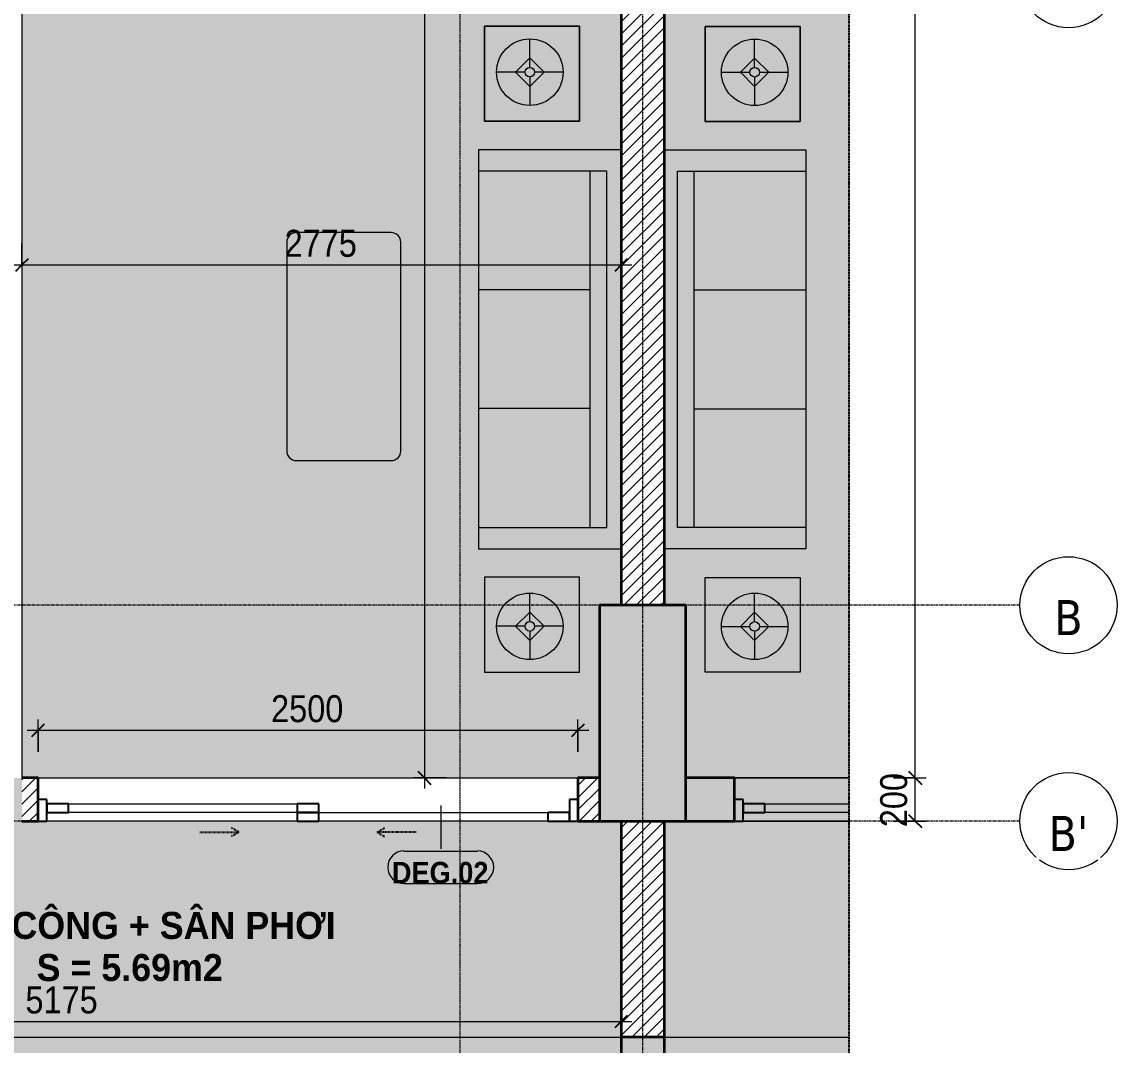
# Model space of a CAD drawing. Header units: millimetres. Extents: x 81424 to 264319, y 405 to 78637.
# Drawn here: x 88878 to 93949, y 23499 to 28239 of the extents above; entities that cross this region are included whole.
import ezdxf

# ---------------------------------------------------------------- set-up
doc = ezdxf.new("R2010")
doc.units = ezdxf.units.MM
for name, pattern in [('Dash', [6, 3, -3]), ('Dash - Tight', [4.5, 3, -1.5]), ('Dash Dot 3_16_', [7.9375, 4.7625, -1.5875, 0, -1.5875]), ('Grid Line', [22.225, 12.7, -3.175, 3.175, -3.175]), ('Hidden', [7.14375, 4.7625, -2.38125])]:
    doc.linetypes.add(name, pattern=pattern)
for name, color, linetype, lineweight in [('0-1', 7, 'Continuous', 5), ('A-ANNO-DIMS', 211, 'Continuous', 9), ('A-ANNO-DIMS-50', 211, 'Continuous', 9), ('A-DETL-GENF-1', 7, 'Continuous', 18), ('A-DETL-GENF-3', 92, 'Dash - Tight', 18), ('A-DETL-GENF-4', 92, 'Hidden', 25), ('A-DETL-GENF-5', 9, 'Continuous', 18), ('A-DETL-MEDM', 33, 'Continuous', 35), ('A-DETL-THIN', 151, 'Continuous', 18), ('A-DOOR', 31, 'Continuous', 18), ('A-DOOR-4', 31, 'Continuous', 25), ('A-DOOR-FRAM', 31, 'Continuous', 25), ('A-DOOR-HDLN', 31, 'Dash', 25), ('A-DOOR-IDEN', 31, 'Continuous', 9), ('A-FLOR-2', 7, 'Continuous', 18), ('A-FLOR-3', 254, 'Continuous', 18), ('A-WALL', 113, 'Continuous', 18), ('A-WALL-4', 113, 'Continuous', 35), ('A-WALL-PATT-2', 111, 'Continuous', 18), ('G-ANNO-SYMB-1', 111, 'Dash Dot 3_16_', 18), ('G-ANNO-TEXT-1', 7, 'Continuous', 9), ('I-FURN', 30, 'Continuous', 18), ('I-FURN-1', 10, 'Continuous', 18), ('I-FURN-2', 253, 'Continuous', 18), ('S-COLS', 52, 'Continuous', 18), ('S-COLS-3', 52, 'Continuous', 35), ('S-GRID-1', 1, 'Grid Line', 9), ('S-GRID-IDEN', 1, 'Continuous', 9)]:
    doc.layers.add(name, color=color, linetype=linetype, lineweight=lineweight)
doc.layers.add('A-DETL-GENF-2', color=7, linetype='Continuous', lineweight=18, transparency=0.2)
doc.styles.add('Arial_B', font='arialbd.ttf', dxfattribs={"width": 0.95, "height": 125})
doc.styles.add('Arial_B_1', font='arialbd.ttf', dxfattribs={"width": 0.9, "height": 100})
doc.styles.add('Tahoma_B', font='tahomabd.ttf', dxfattribs={"height": 162.5})
doc.styles.add('UTM Avo', font='', dxfattribs={"width": 0.9, "height": 125})
doc.styles.get('UTM Avo').set_extended_font_data('UTM Avo')
doc.dimstyles.new('1_Dim_chi_tiet_2_5', dxfattribs={"dimscale": 304.8, "dimtxt": 124.912619, "dimasz": 0.19685, "dimexe": 0.164042, "dimexo": 0.0625, "dimgap": 0.016404, "dimtad": 1, "dimdec": 0, "dimrnd": 5, "dimzin": 0, "dimdsep": 46, "dimtxsty": 'UTM Avo', "dimblk1": 'OBLIQUE', "dimblk2": 'OBLIQUE', "dimsah": 1, "dimcen": 0.09, "dimdle": 0.164042, "dimazin": 0, "dimtfac": 1, "dimtdec": 4, "dimtix": 1, "dimtmove": 0, "dimatfit": 3, "dimfxl": 0.328084, "dimfxlon": 1, "dimtvp": 1, "dimtolj": 1, "dimtzin": 0, "dimarcsym": 2})
pattern_1 = [(45, (0, 0), (-28.284271, 28.284271), [])]

# ---------------------------------------------------------------- blocks, each defined once
blk = doc.blocks.new('NCV_TKTC_KET CAU_rvt-1-TKCS_CĂN HỘ LOẠI 4 - MẶT BẰNG')
at = {"layer": 'S-COLS'}
blk.add_line((91852.6, 24536.9), (91927.6, 24536.9), dxfattribs=at)
blk = doc.blocks.new('LOBBY_SOFA_1 - LOBBY_SOFA_1-852725-TKCS_CĂN HỘ LOẠI 4 - MẶT BẰNG')
at = {"layer": 'I-FURN'}
for p, q in [((-2556, 660), (-708, 660)), ((-2556, 4.9), (-2556, 660)), ((-2457, 66), (-2457, 660)), ((-1907, 143), (-1907, 660)), ((-1357, 143), (-1357, 660)), ((-807, 660), (-807, 66)), ((-708, 660), (-708, 4.9)), ((-2688.2, 633.5), (-3128.2, 633.5)), ((-3128.2, 633.5), (-3128.2, 193.5)), ((-2688.2, 193.5), (-2688.2, 633.5)), ((-575.9, 633.5), (-135.9, 633.5)), ((-575.9, 193.5), (-575.9, 633.5)), ((-135.9, 633.5), (-135.9, 193.5)), ((-2915.4, 445), (-2915.4, 577)), ((-348.6, 445), (-348.6, 577)), ((-2981.4, 423), (-2915.4, 489)), ((-2915.4, 489), (-2849.4, 423)), ((-348.6, 489), (-414.6, 423)), ((-282.6, 423), (-348.6, 489)), ((-2937.4, 423), (-3069.4, 423)), ((-2915.4, 357), (-2981.4, 423)), ((-2849.4, 423), (-2915.4, 357)), ((-2893.4, 423), (-2761.4, 423)), ((-370.6, 423), (-502.6, 423)), ((-414.6, 423), (-348.6, 357)), ((-348.6, 357), (-282.6, 423)), ((-326.6, 423), (-194.6, 423)), ((-2915.4, 269), (-2915.4, 401)), ((-348.6, 269), (-348.6, 401)), ((-3128.2, 193.5), (-2688.2, 193.5)), ((-135.9, 193.5), (-575.9, 193.5)), ((-807, 143), (-2457, 143)), ((-807, 66), (-2457, 66))]:
    blk.add_line(p, q, dxfattribs=at)
for centre, radius in [((-2915.4, 423), 154), ((-348.6, 423), 154), ((-2915.4, 423), 22), ((-348.6, 423), 22)]:
    blk.add_circle(centre, radius, dxfattribs=at)
at = {"layer": 'I-FURN-1'}
for p, q in [((-2556, 660), (-708, 660)), ((-2556, 4.9), (-2556, 660)), ((-708, 660), (-708, 4.9)), ((-3128.2, 633.5), (-2688.2, 633.5)), ((-3128.2, 193.5), (-3128.2, 633.5)), ((-2688.2, 633.5), (-2688.2, 193.5)), ((-575.9, 633.5), (-135.9, 633.5)), ((-575.9, 193.5), (-575.9, 633.5)), ((-135.9, 633.5), (-135.9, 193.5)), ((-2688.2, 193.5), (-3128.2, 193.5)), ((-135.9, 193.5), (-575.9, 193.5))]:
    blk.add_line(p, q, dxfattribs=at)
blk = doc.blocks.new('LOBBY_SOFA_1 - LOBBY_SOFA_1-842835-TKCS_CĂN HỘ LOẠI 4 - MẶT BẰNG')
at = {"layer": 'I-FURN'}
for p, q in [((-2556, 0), (-2556, -660)), ((-708, -660), (-708, 0)), ((-2457, -66), (-2457, -660)), ((-807, -66), (-2457, -66)), ((-807, -660), (-807, -66)), ((-807, -143), (-2457, -143)), ((-1907, -143), (-1907, -660)), ((-1357, -143), (-1357, -660)), ((-3128.2, -193.5), (-2688.2, -193.5)), ((-3128.2, -633.5), (-3128.2, -193.5)), ((-2688.2, -193.5), (-2688.2, -633.5)), ((-575.9, -193.5), (-575.9, -633.5)), ((-135.9, -193.5), (-575.9, -193.5)), ((-135.9, -633.5), (-135.9, -193.5)), ((-2915.4, -269), (-2915.4, -401)), ((-348.6, -269), (-348.6, -401)), ((-2915.4, -357), (-2981.4, -423)), ((-2849.4, -423), (-2915.4, -357)), ((-414.6, -423), (-348.6, -357)), ((-348.6, -357), (-282.6, -423)), ((-2937.4, -423), (-3069.4, -423)), ((-2981.4, -423), (-2915.4, -489)), ((-2915.4, -489), (-2849.4, -423)), ((-2915.4, -445), (-2915.4, -577)), ((-2893.4, -423), (-2761.4, -423)), ((-370.6, -423), (-502.6, -423)), ((-348.6, -489), (-414.6, -423)), ((-282.6, -423), (-348.6, -489)), ((-348.6, -445), (-348.6, -577)), ((-326.6, -423), (-194.6, -423)), ((-2688.2, -633.5), (-3128.2, -633.5)), ((-575.9, -633.5), (-135.9, -633.5)), ((-2556, -660), (-708, -660)), ((-2172.3, -1064.5), (-2172.3, -1504.5)), ((-1160.3, -1020.5), (-2128.3, -1020.5)), ((-1116.3, -1504.5), (-1116.3, -1064.5)), ((-2128.3, -1548.5), (-1160.3, -1548.5))]:
    blk.add_line(p, q, dxfattribs=at)
for centre, radius in [((-2915.4, -423), 154), ((-348.6, -423), 154), ((-2915.4, -423), 22), ((-348.6, -423), 22)]:
    blk.add_circle(centre, radius, dxfattribs=at)
for centre, start, end in [((-2128.3, -1064.5), 90, 180), ((-1160.3, -1064.5), 0, 90), ((-2128.3, -1504.5), 180, 270), ((-1160.3, -1504.5), 270, 0)]:
    blk.add_arc(centre, 44, start, end, dxfattribs=at)
at = {"layer": 'I-FURN-2'}
for p, q in [((-2556, 0), (-2556, -660)), ((-708, -660), (-708, 0)), ((-2688.2, -193.5), (-3128.2, -193.5)), ((-3128.2, -193.5), (-3128.2, -633.5)), ((-2688.2, -633.5), (-2688.2, -193.5)), ((-135.9, -193.5), (-575.9, -193.5)), ((-575.9, -193.5), (-575.9, -633.5)), ((-135.9, -633.5), (-135.9, -193.5)), ((-3128.2, -633.5), (-2688.2, -633.5)), ((-575.9, -633.5), (-135.9, -633.5)), ((-2556, -660), (-708, -660)), ((-2172.3, -1064.5), (-2172.3, -1504.5)), ((-1160.3, -1020.5), (-2128.3, -1020.5)), ((-1116.3, -1504.5), (-1116.3, -1064.5)), ((-2128.3, -1548.5), (-1160.3, -1548.5))]:
    blk.add_line(p, q, dxfattribs=at)
for centre, start, end in [((-2128.3, -1064.5), 90, 180), ((-1160.3, -1064.5), 0, 90), ((-2128.3, -1504.5), 180, 270), ((-1160.3, -1504.5), 270, 0)]:
    blk.add_arc(centre, 44, start, end, dxfattribs=at)
blk = doc.blocks.new('NCV_TKTC_TANG 1_rvt-1-TKCS_CĂN HỘ LOẠI 4 - MẶT BẰNG')
at = {"layer": 'A-FLOR-2'}
for p, q in [((88952.6, 24736.9), (91452.6, 24736.9)), ((86477.6, 23536.9), (91652.6, 23536.9))]:
    blk.add_line(p, q, dxfattribs=at)
at = {"layer": 'A-FLOR-3'}
for p, q in [((92177.6, 24736.9), (92707.6, 24736.9)), ((92707.6, 24736.9), (92177.6, 24736.9)), ((92217.6, 24536.9), (92707.6, 24536.9)), ((91852.6, 23536.9), (92707.6, 23536.9))]:
    blk.add_line(p, q, dxfattribs=at)
at = {"layer": 'I-FURN'}
for name, p, rotation in [('LOBBY_SOFA_1 - LOBBY_SOFA_1-842835-TKCS_CĂN HỘ LOẠI 4 - MẶT BẰNG', (91652.6, 25090.9), 270.0000000000001), ('LOBBY_SOFA_1 - LOBBY_SOFA_1-852725-TKCS_CĂN HỘ LOẠI 4 - MẶT BẰNG', (91847.7, 25090.4), 269.9999999999993)]:
    blk.add_blockref(name, p, dxfattribs=dict(at, rotation=rotation))
blk = doc.blocks.new('DEG_02-DEG_03 - DEG_02-2500x2400mm-CỬA ĐI 02 CÁNH TRƯỢT-625766-TKCS_CĂN HỘ LOẠI 4 - MẶT BẰNG')
at = {"layer": 'A-DOOR'}
for p, q in [((720, 60), (1110, 60)), ((1110, 20), (720, 20))]:
    blk.add_line(p, q, dxfattribs=at)
at = {"layer": 'A-DOOR-4'}
for p, q in [((1210, 60), (1110, 60)), ((1110, 60), (1110, 20)), ((1210, 20), (1210, 60)), ((1110, 20), (1210, 20))]:
    blk.add_line(p, q, dxfattribs=at)
at = {"layer": 'A-DOOR-FRAM'}
for p, q in [((1250, 100), (1210, 100)), ((1210, 100), (1210, 0)), ((1210, 0), (1250, 0))]:
    blk.add_line(p, q, dxfattribs=at)
blk = doc.blocks.new('DEG_02-DEG_03 - DEG_02-2500x2400mm-CỬA ĐI 02 CÁNH TRƯỢT-V4-TKCS_CĂN HỘ LOẠI 4 - MẶT BẰNG')
at = {"layer": 'A-DOOR'}
for p, q in [((-1110, 100), (-50, 100)), ((-50, 60), (-1110, 60)), ((50, 60), (1110, 60)), ((1110, 20), (50, 20))]:
    blk.add_line(p, q, dxfattribs=at)
at = {"layer": 'A-DOOR-4'}
for p, q in [((-1110, 100), (-1210, 100)), ((-1210, 100), (-1210, 60)), ((-1210, 60), (-1110, 60)), ((-1110, 60), (-1110, 100)), ((50, 100), (-50, 100)), ((-50, 100), (-50, 60)), ((50, 60), (-50, 60)), ((-50, 60), (-50, 20)), ((-50, 60), (50, 60)), ((50, 60), (50, 100)), ((50, 20), (50, 60)), ((1210, 60), (1110, 60)), ((1110, 60), (1110, 20)), ((1210, 20), (1210, 60)), ((-50, 20), (50, 20)), ((1110, 20), (1210, 20))]:
    blk.add_line(p, q, dxfattribs=at)
at = {"layer": 'A-DOOR-FRAM'}
for p, q in [((-1210, 100), (-1250, 100)), ((-1210, 0), (-1210, 100)), ((1250, 100), (1210, 100)), ((1210, 100), (1210, 0)), ((-1250, 0), (-1210, 0)), ((1210, 0), (1250, 0))]:
    blk.add_line(p, q, dxfattribs=at)
at = {"layer": 'A-DOOR-HDLN'}
for p, q in [((-320.4, 151.1), (-355, 171.1)), ((320.4, 151.1), (355, 171.1)), ((-500.4, 151.1), (-320.4, 151.1)), ((-320.4, 151.1), (-355, 131.1)), ((320.4, 151.1), (355, 131.1)), ((500.4, 151.1), (320.4, 151.1))]:
    blk.add_line(p, q, dxfattribs=at)
blk = doc.blocks.new('BORDER VIEW - BORDER VIEW-2591741-TKCS_CĂN HỘ LOẠI 4 - MẶT BẰNG')
at = {"layer": 'A-DETL-GENF-4'}
blk.add_line((9990, 11455.3), (9990, 150), dxfattribs=at)
blk = doc.blocks.new('Grid - M_Grid Head - Circle-353313-TKCS_CĂN HỘ LOẠI 4 - MẶT BẰNG')
at = {"layer": 'S-GRID-IDEN'}
blk.add_circle((0, 0), 4.5, dxfattribs=at)
blk = doc.blocks.new('DIMBLOCK20-TKCS_CĂN HỘ LOẠI 4 - MẶT BẰNG')
at = {"layer": 'A-ANNO-DIMS-50', "lineweight": 25}
for p, q in [((93014.3, 24737.4), (92984.3, 24767.4)), ((93014.3, 24737.4), (93044.3, 24707.4)), ((93014.3, 24536.9), (92984.3, 24566.9)), ((93014.3, 24536.9), (93044.3, 24506.9))]:
    blk.add_line(p, q, dxfattribs=at)
at = {"layer": 'A-ANNO-DIMS-50'}
for p, q in [((92914.3, 24737.4), (93064.3, 24737.4)), ((93014.3, 24737.4), (92914.3, 24737.4)), ((93014.3, 24536.9), (93014.3, 24737.4)), ((92914.3, 24536.9), (93064.3, 24536.9)), ((93014.3, 24536.9), (92914.3, 24536.9))]:
    blk.add_line(p, q, dxfattribs=at)
at = {"layer": 'A-ANNO-DIMS-50', "color": 0, "insert": (92851.9, 24508.8), "char_height": 125, "width": 308.118, "attachment_point": 1, "rotation": 90, "line_spacing_factor": 1.110334, "style": 'UTM Avo'}
blk.add_mtext('200', dxfattribs=at)
blk = doc.blocks.new('_Oblique')
at = {"color": 0, "linetype": 'ByBlock', "lineweight": -2}
blk.add_line((-0.5, -0.5), (0.5, 0.5), dxfattribs=at)
blk = doc.blocks.new('DIMBLOCK21-TKCS_CĂN HỘ LOẠI 4 - MẶT BẰNG')
at = {"layer": 'A-ANNO-DIMS-50'}
for p, q in [((92914.3, 33336.9), (93064.3, 33336.9)), ((93014.3, 33336.9), (92914.3, 33336.9)), ((93014.3, 24737.4), (93014.3, 33336.9)), ((92914.3, 24737.4), (93064.3, 24737.4)), ((93014.3, 24737.4), (92914.3, 24737.4))]:
    blk.add_line(p, q, dxfattribs=at)
at = {"layer": 'A-ANNO-DIMS-50', "lineweight": 25}
for p, q in [((93014.3, 33336.9), (92984.3, 33366.9)), ((93014.3, 33336.9), (93044.3, 33306.9)), ((93014.3, 24737.4), (92984.3, 24767.4)), ((93014.3, 24737.4), (93044.3, 24707.4))]:
    blk.add_line(p, q, dxfattribs=at)
at = {"layer": 'A-ANNO-DIMS-50', "color": 0, "insert": (92851.9, 28866), "char_height": 125, "width": 410.824, "attachment_point": 1, "rotation": 90, "line_spacing_factor": 1.110334, "style": 'UTM Avo'}
blk.add_mtext('8600', dxfattribs=at)
blk = doc.blocks.new('DIMBLOCK34-TKCS_CĂN HỘ LOẠI 4 - MẶT BẰNG')
at = {"layer": 'A-ANNO-DIMS-50'}
for p, q in [((90741.8, 33387.4), (90741.8, 24687.4)), ((90841.8, 33337.4), (90691.8, 33337.4)), ((90741.8, 33337.4), (90841.8, 33337.4)), ((90841.8, 24737.4), (90691.8, 24737.4)), ((90741.8, 24737.4), (90841.8, 24737.4))]:
    blk.add_line(p, q, dxfattribs=at)
at = {"layer": 'A-ANNO-DIMS-50', "lineweight": 25}
for p, q in [((90741.8, 33337.4), (90711.8, 33367.4)), ((90741.8, 33337.4), (90771.8, 33307.4)), ((90741.8, 24737.4), (90711.8, 24767.4)), ((90741.8, 24737.4), (90771.8, 24707.4))]:
    blk.add_line(p, q, dxfattribs=at)
at = {"layer": 'A-ANNO-DIMS-50', "color": 0, "insert": (90579.4, 28866.2), "char_height": 125, "width": 410.824, "attachment_point": 1, "rotation": 90, "line_spacing_factor": 1.110334, "style": 'UTM Avo'}
blk.add_mtext('8600', dxfattribs=at)
blk = doc.blocks.new('DIMBLOCK35-TKCS_CĂN HỘ LOẠI 4 - MẶT BẰNG')
at = {"layer": 'A-ANNO-DIMS-50'}
for p, q in [((88877.6, 27213.7), (88877.6, 27063.7)), ((88877.6, 27113.7), (88877.6, 27213.7)), ((91652.6, 27213.7), (91652.6, 27063.7)), ((91652.6, 27113.7), (91652.6, 27213.7)), ((88827.6, 27113.7), (91702.6, 27113.7))]:
    blk.add_line(p, q, dxfattribs=at)
at = {"layer": 'A-ANNO-DIMS-50', "lineweight": 25}
for p, q in [((88877.6, 27113.7), (88907.6, 27143.7)), ((91652.6, 27113.7), (91682.6, 27143.7)), ((88877.6, 27113.7), (88847.6, 27083.7)), ((91652.6, 27113.7), (91622.6, 27083.7))]:
    blk.add_line(p, q, dxfattribs=at)
at = {"layer": 'A-ANNO-DIMS-50', "color": 0, "insert": (90093.9, 27276.1), "char_height": 125, "width": 410.824, "attachment_point": 1, "line_spacing_factor": 1.110334, "style": 'UTM Avo'}
blk.add_mtext('2775', dxfattribs=at)
blk = doc.blocks.new('DIMBLOCK37-TKCS_CĂN HỘ LOẠI 4 - MẶT BẰNG')
at = {"layer": 'A-ANNO-DIMS-50'}
for p, q in [((86477.6, 23708.9), (86477.6, 23558.9)), ((86477.6, 23608.9), (86477.6, 23708.9)), ((91652.6, 23708.9), (91652.6, 23558.9)), ((91652.6, 23608.9), (91652.6, 23708.9)), ((86427.6, 23608.9), (91702.6, 23608.9))]:
    blk.add_line(p, q, dxfattribs=at)
at = {"layer": 'A-ANNO-DIMS-50', "lineweight": 25}
for p, q in [((86477.6, 23608.9), (86507.6, 23638.9)), ((91652.6, 23608.9), (91682.6, 23638.9)), ((86477.6, 23608.9), (86447.6, 23578.9)), ((91652.6, 23608.9), (91622.6, 23578.9))]:
    blk.add_line(p, q, dxfattribs=at)
at = {"layer": 'A-ANNO-DIMS-50', "color": 0, "insert": (88893.9, 23771.2), "char_height": 125, "width": 410.824, "attachment_point": 1, "line_spacing_factor": 1.110334, "style": 'UTM Avo'}
blk.add_mtext('5175', dxfattribs=at)
blk = doc.blocks.new('DIMBLOCK40-TKCS_CĂN HỘ LOẠI 4 - MẶT BẰNG')
at = {"layer": 'A-ANNO-DIMS-50'}
for p, q in [((88952.6, 24858), (88952.6, 25008)), ((91452.6, 24858), (91452.6, 25008)), ((88902.6, 24958), (91502.6, 24958)), ((88952.6, 24958), (88952.6, 24858)), ((91452.6, 24958), (91452.6, 24858))]:
    blk.add_line(p, q, dxfattribs=at)
at = {"layer": 'A-ANNO-DIMS-50', "lineweight": 25}
for p, q in [((88952.6, 24958), (88922.6, 24928)), ((88952.6, 24958), (88982.6, 24988)), ((91452.6, 24958), (91422.6, 24928)), ((91452.6, 24958), (91482.6, 24988))]:
    blk.add_line(p, q, dxfattribs=at)
at = {"layer": 'A-ANNO-DIMS-50', "color": 0, "insert": (90031.4, 25120.4), "char_height": 125, "width": 410.824, "attachment_point": 1, "line_spacing_factor": 1.110334, "style": 'UTM Avo'}
blk.add_mtext('2500', dxfattribs=at)
blk = doc.blocks.new('STN_Door Tag - STN_Door Tag-1788670-TKCS_CĂN HỘ LOẠI 4 - MẶT BẰNG')
at = {"layer": 'A-DOOR-IDEN'}
for p, q in [((-3.37, 1.49), (3.43, 1.49)), ((-3.37, -1.52), (3.43, -1.52))]:
    blk.add_line(p, q, dxfattribs=at)
for centre, start, end in [((-3.37, -0.01), 90, 270), ((3.43, -0.01), 270, 90)]:
    blk.add_arc(centre, 1.51, start, end, dxfattribs=at)

msp = doc.modelspace()

# ---------------------------------------------------------------- hatches: boundary and pattern name
at = {"layer": 'A-DETL-GENF-1'}
msp.add_hatch(color=256, dxfattribs=at).paths.add_polyline_path([(91552.6, 24737.4), (91552.6, 25536.9), (91652.6, 25536.9), (91652.6, 32236.9), (91527.6, 32236.9), (91527.6, 33337.4), (87477.6, 33336.9), (87477.3, 31036.9), (86377.6, 31036.9), (86377.9, 29437.4), (88877.6, 29436.9), (88877.6, 24737.4), (91459, 24737.4)])
h = msp.add_hatch(color=256, dxfattribs=at)
h.paths.add_polyline_path([(86477.6, 23437.4), (91652.6, 23437.4), (91652.6, 24536.9), (86477.6, 24536.9), (86477.6, 23536.9)])
h.paths.add_polyline_path([(86632.8, 24341.9), (86625.8, 24351), (86614.1, 24360.1), (86600.4, 24365.7), (86585.6, 24367.7), (86585.6, 24371.7), (86601.4, 24369.6), (86616.1, 24363.5), (86628.7, 24353.8), (86637.8, 24341.9)])
h.paths.add_polyline_path([(86572.1, 24425.9), (86572.1, 24429.1), (86584.5, 24431), (86596.1, 24436.4), (86603.9, 24442.3), (86611, 24451.6), (86615.5, 24462.5), (86617, 24474.1), (86615.1, 24486.6), (86609.7, 24498.2), (86603.8, 24505.9), (86594.4, 24513.1), (86583.6, 24517.6), (86571.9, 24519.1), (86571.9, 24522.2), (86584.4, 24520.6), (86596, 24515.8), (86606, 24508.2), (86614.3, 24496.6), (86618.6, 24485.8), (86620.2, 24474.1), (86618.5, 24461.6), (86613.7, 24450), (86606.1, 24440.1), (86594.5, 24431.7), (86583.7, 24427.5)])
at = {"layer": 'A-DETL-GENF-2'}
h = msp.add_hatch(color=256, dxfattribs=at)
h.paths.add_polyline_path([(84504.5, 22727.4), (92557.6, 22727.4), (92596.4, 22732.5), (92632.6, 22747.5), (92663.6, 22771.3), (92687.5, 22802.4), (92702.4, 22838.5), (92707.6, 22877.4), (92707.6, 34182.7), (92702.4, 34221.5), (92687.5, 34257.7), (92663.6, 34288.8), (92632.6, 34312.6), (92596.4, 34327.6), (92557.6, 34332.7), (82867.6, 34332.7), (82828.7, 34327.6), (82792.6, 34312.6), (82761.5, 34288.8), (82737.7, 34257.7), (82722.7, 34221.5), (82717.6, 34182.7), (82717.6, 22877.4), (82722.7, 22838.5), (82737.7, 22802.4), (82761.5, 22771.3), (82792.6, 22747.5), (82828.7, 22732.5), (82867.6, 22727.4), (83752.6, 22727.4)])
h.paths.add_polyline_path([(86471.7, 23335.3), (86277.6, 23335.3), (86277.6, 24536.9), (83352.6, 24536.9), (83352.6, 25536.9), (83377.6, 25536.9), (83377.6, 31136.9), (85777.6, 31136.9), (85777.6, 33537.4), (91977.6, 33536.9), (91977.6, 32236.9), (91852.6, 32236.9), (91852.6, 25536.9), (91952.6, 25536.9), (91952.6, 24536.9), (91852.6, 24536.9), (91852.5, 23336.9), (86477.6, 23336.9), (86477.6, 23335.3)])
h.paths.add_polyline_path([(83727.6, 23336.9), (83527.6, 23337.4), (83527.9, 23536.9), (83727.6, 23536.9), (83727.6, 23337.4)])
h.paths.add_polyline_path([(84499.1, 31225.5), (84497, 31225.5), (84495.7, 31233.7), (84492.2, 31241.5), (84488.2, 31246.6), (84482, 31251.4), (84474.8, 31254.4), (84467, 31255.4), (84458.8, 31254.1), (84451, 31250.6), (84445.9, 31246.6), (84441.1, 31240.4), (84438.1, 31233.2), (84437.1, 31225.5), (84435, 31225.5), (84436.1, 31233.8), (84439.3, 31241.5), (84445.9, 31249.2), (84452.1, 31253.6), (84459.3, 31256.5), (84467, 31257.5), (84475.3, 31256.4), (84483.1, 31253.2), (84489.7, 31248.1), (84494.8, 31241.5), (84498, 31233.7), (84498.7, 31228.3)])
h.paths.add_polyline_path([(85016.6, 31225.9), (85015.5, 31225.9), (85017.4, 31236.3), (85020, 31242.6), (85026.6, 31250.5), (85033.1, 31255.2), (85040.7, 31258.2), (85048.9, 31259.3), (85057.5, 31258.1), (85065.6, 31254.8), (85072.5, 31249.5), (85077.8, 31242.6), (85081.2, 31234.5), (85082.3, 31225.9), (85080.4, 31225.9), (85079.1, 31234.5), (85075.5, 31242.6), (85069.5, 31249.5), (85064.7, 31253.2), (85057.1, 31256.3), (85048.9, 31257.4), (85040.3, 31256.1), (85032.2, 31252.4), (85025.3, 31246.4), (85021.6, 31241.6), (85018.4, 31234), (85017.4, 31225.9)])
h.paths.add_polyline_path([(84831, 31225.9), (84830.3, 31225.9), (84829, 31234.5), (84825.3, 31242.6), (84819.3, 31249.5), (84814.5, 31253.2), (84806.9, 31256.3), (84798.7, 31257.4), (84790.1, 31256.1), (84782, 31252.4), (84775.1, 31246.4), (84771.4, 31241.6), (84768.3, 31234), (84767.2, 31225.9), (84765.3, 31225.9), (84767.2, 31236.3), (84769.8, 31242.6), (84776.4, 31250.5), (84783, 31255.2), (84790.6, 31258.2), (84798.7, 31259.3), (84807.4, 31258.1), (84815.4, 31254.8), (84822.3, 31249.5), (84827.7, 31242.6), (84831, 31234.5), (84832.1, 31225.9)])
h.paths.add_polyline_path([(84730.6, 31232.4), (84728.3, 31232.4), (84726.8, 31242.7), (84722.5, 31252.3), (84717.4, 31259), (84709.6, 31264.9), (84700.5, 31268.7), (84690.8, 31270), (84680.5, 31268.5), (84670.9, 31264.1), (84664.3, 31259), (84658.3, 31251.2), (84654.6, 31242.2), (84653.3, 31232.4), (84651, 31232.4), (84652.4, 31242.7), (84656.4, 31252.3), (84664.3, 31261.8), (84672, 31267.3), (84681.1, 31270.9), (84692.6, 31272), (84702.8, 31270.2), (84710.7, 31266.9), (84720.1, 31259), (84725.7, 31251.2), (84729.3, 31242.2)])
h.paths.add_polyline_path([(84962.6, 31232.6), (84960.3, 31232.6), (84958.8, 31242.9), (84954.5, 31252.5), (84949.3, 31259.2), (84941.6, 31265.1), (84932.5, 31268.9), (84922.8, 31270.2), (84912.5, 31268.6), (84902.9, 31264.3), (84896.3, 31259.2), (84890.3, 31251.4), (84886.5, 31242.3), (84885.3, 31232.6), (84883, 31232.6), (84884.4, 31242.9), (84888.4, 31252.5), (84896.4, 31262.1), (84904, 31267.5), (84913.1, 31271.1), (84922.8, 31272.4), (84933.1, 31271), (84942.7, 31267.1), (84950.9, 31260.7), (84957.2, 31252.5), (84961.2, 31242.9)])
h.paths.add_polyline_path([(84623.9, 31240.7), (84621.2, 31240.7), (84619.4, 31253), (84614.1, 31264.5), (84608, 31272.5), (84598.7, 31279.7), (84587.8, 31284.2), (84576.2, 31285.7), (84563.8, 31283.9), (84552.3, 31278.6), (84544.3, 31272.5), (84537.2, 31263.2), (84532.7, 31252.3), (84531.1, 31240.7), (84528.4, 31240.7), (84530.1, 31253), (84534.8, 31264.5), (84542.4, 31274.4), (84553.6, 31282.5), (84564.5, 31286.9), (84576.2, 31288.4), (84590.5, 31285.9), (84600, 31282), (84609.9, 31274.4), (84618, 31263.2), (84622.5, 31251.2), (84623.7, 31242.2)])
h.paths.add_polyline_path([(83894.5, 31287.4), (83894.5, 31287.4), (83897.5, 31310.7), (83906.5, 31332.4), (83920.7, 31351), (83939.3, 31365.3), (83962.5, 31374.5), (83984.3, 31377.4), (84007.5, 31374.4), (84029.2, 31365.4), (84047.9, 31351.1), (84062.2, 31332.5), (84071.2, 31310.9), (84074.3, 31287.6), (84068.4, 31287.6), (84064.8, 31310.9), (84057.1, 31329.6), (84043.7, 31347), (84026.3, 31360.3), (84006, 31368.7), (83984.3, 31371.5), (83961, 31368), (83942.3, 31360.2), (83924.9, 31346.8), (83911.6, 31329.4), (83903.2, 31309.1), (83900.4, 31287.4), (83897.5, 31287.4)])
h.paths.add_polyline_path([(83677.1, 31287.4), (83677.1, 31287.4), (83680.1, 31310.7), (83689.1, 31332.4), (83703.3, 31351), (83721.9, 31365.3), (83745.1, 31374.5), (83766.9, 31377.4), (83790.1, 31374.4), (83811.8, 31365.4), (83830.4, 31351.1), (83844.8, 31332.5), (83853.8, 31310.9), (83856.9, 31287.6), (83851, 31287.6), (83847.4, 31310.9), (83839.7, 31329.6), (83826.3, 31347), (83808.9, 31360.3), (83788.6, 31368.7), (83766.8, 31371.5), (83743.6, 31368), (83724.9, 31360.2), (83707.5, 31346.8), (83694.2, 31329.4), (83685.8, 31309.1), (83683, 31287.4), (83680.1, 31287.4)])
h.paths.add_polyline_path([(83727.6, 32236.9), (83327.6, 32236.9), (83327.6, 33536.9), (83777.6, 33536.9), (83777.6, 32236.9)])
at = {"layer": 'A-DETL-GENF-5'}
h = msp.add_hatch(dxfattribs=at)
h.set_pattern_fill('FP_2', color=256, style=0, pattern_type=2)
h.set_pattern_definition([(50, (0, 0), (364.3679, -31.8783), [38.1, -419.1]), (355, (0, 0), (-70.4859, 382.1133), [30.48, -335.28]), (100.451, (30.36, -2.66), (293.885, 350.2334), [32.38, -356.18]), (46.184, (0, 101.6), (542.1585, -84.0858), [57.15, -628.65]), (96.636, (45.2, 94.6), (474.805, 494.8554), [48.57, -534.27]), (351.184, (0, 101.6), (474.8102, 494.85), [45.72, -502.92]), (21, (50.8, 76.2), (303.2285, -204.5305), [38.1, -419.1]), (326, (50.8, 76.2), (123.6039, 368.376), [30.48, -335.28]), (71.451, (76.07, 59.16), (426.8341, 163.8427), [32.38, -356.18]), (37.5, (0, 0), (6.17665, 169.11015), [3.353, -327.863, 3.353, -337.007, -336.55]), (37.5, (0, 0), (6.17665, 169.11015), [-671.576, 3.353, -333.197]), (7.5, (0, 0), (133.63888, 200.3615), [3.353, -190.703, 3.353, -320.243, -128.27]), (7.5, (0, 0), (133.63888, 200.3615), [-517.652, 3.353, -124.917]), (327.5, (-113.28, 0), (271.18182, -11.45836), [3.353, -123.647, 3.353, -392.887, -525.78]), (327.5, (-113.28, 0), (271.18182, -11.45836), [-523.24, 3.353, -522.427]), (317.5, (-164.08, 0), (296.2585, 50.85285), [3.353, -161.747, 3.353, -259.791, -373.38]), (317.5, (-164.08, 0), (296.2585, 50.85285), [-428.244, 3.353, -370.027]), (45, (0, 0), (-125.7236, 125.7236), []), (45, (0, 190.5), (-125.7236, 125.7236), [])])
h.paths.add_polyline_path([(86477.6, 23335.3), (86477.6, 23536.9), (86277.6, 23536.9), (86277.6, 23335.3), (86471.7, 23335.3)])
h.paths.add_polyline_path([(91652.6, 23337.4), (91852.6, 23337.4), (91852.6, 23536.9), (91652.6, 23536.9), (91652.6, 23362.4)])
h.paths.add_polyline_path([(86335.5, 24536.9), (86477.6, 24536.9), (86477.6, 24737.4), (86277.6, 24736.9), (86277.6, 24536.9)])
h.paths.add_polyline_path([(91952.6, 24536.9), (91952.6, 25536.9), (91552.6, 25536.9), (91552.6, 24536.9), (91927.6, 24536.9)])
h.paths.add_polyline_path([(88777.6, 24536.9), (88877.5, 24536.9), (88877.5, 24736.9), (88677.5, 24736.9), (88677.5, 24536.9)])
h.paths.add_polyline_path([(83377.6, 24536.9), (83752.6, 24536.9), (83752.6, 25536.9), (83352.6, 25536.9), (83352.6, 24536.9)])
h.paths.add_polyline_path([(88777.6, 28836.9), (88877.6, 28836.9), (88877.6, 29036.9), (88777.6, 29036.9)])
h.paths.add_polyline_path([(86366.7, 28836.9), (86377.6, 28836.9), (86377.6, 29036.9), (86277.6, 29036.9), (86277.6, 28836.9)])
h.paths.add_polyline_path([(91852.6, 28836.9), (91852.6, 29036.9), (91652.6, 29036.9), (91652.6, 28836.9)])
h.paths.add_polyline_path([(83377.6, 28836.9), (83577.6, 28836.9), (83577.6, 29036.9), (83377.6, 29036.9)])
h.paths.add_polyline_path([(87477.6, 31036.9), (87477.6, 31136.9), (87277.6, 31136.9), (87277.6, 31036.9), (87440.1, 31036.9)])
h.paths.add_polyline_path([(83577.6, 32236.9), (83777.6, 32236.9), (83777.6, 33536.9), (83327.6, 33536.9), (83327.6, 32236.9), (83527.6, 32236.9)])
h.paths.add_polyline_path([(91927.6, 32236.9), (91977.6, 32237), (91977.6, 33537.4), (91527.6, 33536.9), (91527.6, 32236.9), (91852.6, 32236.9)])
h.paths.add_polyline_path([(86852.3, 33336.9), (86852.3, 33536.9), (86652.3, 33536.9), (86652.3, 33336.9)])
at = {"layer": 'A-WALL-PATT-2'}
h = msp.add_hatch(dxfattribs=at)
h.set_pattern_fill('FP_1', color=256, style=0, pattern_type=2)
h.set_pattern_definition(pattern_1)
h.paths.add_polyline_path([(91852.6, 25536.9), (91852.6, 28836.9), (91652.6, 28836.9), (91652.6, 25536.9)])
h.paths.add_polyline_path([(91652.6, 29036.9), (91852.6, 29036.9), (91852.6, 32236.9), (91652.6, 32236.9), (91652.6, 29933.1)])
h = msp.add_hatch(dxfattribs=at)
h.set_pattern_fill('FP_1', color=256, style=0, pattern_type=2)
h.set_pattern_definition(pattern_1)
h.paths.add_polyline_path([(91452.6, 24536.9), (91552.6, 24536.9), (91552.6, 24736.9), (91452.6, 24736.9)])
h.paths.add_polyline_path([(86877.6, 24536.9), (86877.6, 24736.9), (86477.6, 24736.9), (86477.6, 24536.9)])
h.paths.add_polyline_path([(88877.5, 24536.9), (88952.6, 24536.9), (88952.6, 24736.9), (88877.5, 24736.9)])
h.paths.add_polyline_path([(88677.5, 24536.9), (88677.5, 24736.9), (88277.6, 24736.9), (88277.6, 24536.9)])
h = msp.add_hatch(dxfattribs=at)
h.set_pattern_fill('FP_1', color=256, style=0, pattern_type=2)
h.set_pattern_definition(pattern_1)
h.paths.add_polyline_path([(91852.6, 23536.9), (91852.6, 24536.9), (91652.6, 24536.9), (91652.6, 23536.9)])

# ---------------------------------------------------------------- linework, layer by layer
at = {"layer": 'A-DETL-MEDM'}
for p, q in [((91952.6, 25536.9), (91552.6, 25536.9)), ((91552.6, 25536.9), (91552.6, 24536.9)), ((91952.6, 24536.9), (91952.6, 25536.9)), ((91552.6, 24536.9), (91952.6, 24536.9)), ((91852.6, 23536.9), (91652.6, 23536.9)), ((91652.6, 23536.9), (91652.6, 23337.4)), ((91852.6, 23337.4), (91852.6, 23536.9))]:
    msp.add_line(p, q, dxfattribs=at)
at = {"layer": 'A-DETL-THIN'}
for p, q in [((88877.6, 28836.9), (88877.6, 24737.4)), ((91652.6, 25536.9), (91652.6, 28836.9)), ((91852.6, 28836.9), (91852.6, 25536.9)), ((88877.6, 24737.4), (91552.6, 24737.4)), ((91552.6, 24536.9), (88877.5, 24536.9)), ((91652.6, 23536.9), (91652.6, 24536.9)), ((91852.6, 24536.9), (91852.6, 23536.9))]:
    msp.add_line(p, q, dxfattribs=at)
at = {"layer": 'A-DOOR-IDEN'}
msp.add_line((90816.9, 24609.6), (90816.9, 24408.2), dxfattribs=at)
at = {"layer": 'A-WALL'}
for p, q in [((88952.6, 24736.9), (91452.6, 24736.9)), ((92177.6, 24736.9), (92707.6, 24736.9)), ((90152.6, 24536.9), (88992.6, 24536.9)), ((92707.6, 24536.9), (92217.6, 24536.9))]:
    msp.add_line(p, q, dxfattribs=at)
at = {"layer": 'A-WALL-4'}
for p, q in [((91652.6, 28836.9), (91652.6, 25536.9)), ((91852.6, 25536.9), (91852.6, 28836.9)), ((88952.6, 24736.9), (88877.5, 24736.9)), ((88952.6, 24536.9), (88952.6, 24736.9)), ((91552.6, 24736.9), (91452.6, 24736.9)), ((91452.6, 24736.9), (91452.6, 24536.9)), ((92177.6, 24736.9), (91952.6, 24736.9)), ((92177.6, 24536.9), (92177.6, 24736.9)), ((88877.5, 24536.9), (88952.6, 24536.9)), ((91452.6, 24536.9), (91552.6, 24536.9)), ((91652.6, 24536.9), (91652.6, 23536.9)), ((91852.6, 23536.9), (91852.6, 24536.9)), ((91927.6, 24536.9), (92177.6, 24536.9))]:
    msp.add_line(p, q, dxfattribs=at)
at = {"layer": 'G-ANNO-SYMB-1'}
msp.add_line((90904.8, 35275.3), (90904.8, 21797.7), dxfattribs=at)
at = {"layer": 'S-COLS-3'}
msp.add_line((91852.6, 23337.4), (91852.6, 23536.9), dxfattribs=at)
at = {"layer": 'S-GRID-1'}
for p, q in [((91752.6, 23143.4), (91752.6, 33714.1)), ((92249.1, 25536.9), (83124.4, 25536.9)), ((93499.1, 25536.9), (92249.1, 25536.9)), ((92249.1, 24536.9), (83124.4, 24536.9)), ((93499.1, 24536.9), (92249.1, 24536.9))]:
    msp.add_line(p, q, dxfattribs=at)

# ---------------------------------------------------------------- block references
at = {"layer": '0-1'}
for name in ['NCV_TKTC_TANG 1_rvt-1-TKCS_CĂN HỘ LOẠI 4 - MẶT BẰNG', 'NCV_TKTC_KET CAU_rvt-1-TKCS_CĂN HỘ LOẠI 4 - MẶT BẰNG']:
    msp.add_blockref(name, (0, 0), dxfattribs=at)
at = {"layer": 'A-DETL-GENF-3'}
msp.add_blockref('BORDER VIEW - BORDER VIEW-2591741-TKCS_CĂN HỘ LOẠI 4 - MẶT BẰNG', (82717.6, 22727.4), dxfattribs=at)
at = {"layer": 'A-DOOR', "rotation": 180}
for name, p in [('DEG_02-DEG_03 - DEG_02-2500x2400mm-CỬA ĐI 02 CÁNH TRƯỢT-V4-TKCS_CĂN HỘ LOẠI 4 - MẶT BẰNG', (90202.6, 24636.9)), ('DEG_02-DEG_03 - DEG_02-2500x2400mm-CỬA ĐI 02 CÁNH TRƯỢT-625766-TKCS_CĂN HỘ LOẠI 4 - MẶT BẰNG', (93427.6, 24636.9))]:
    msp.add_blockref(name, p, dxfattribs=at)
at = {"layer": 'A-DOOR-IDEN', "xscale": 49.99999999999998, "yscale": 49.99999999999998, "zscale": 49.99999999999998}
msp.add_blockref('STN_Door Tag - STN_Door Tag-1788670-TKCS_CĂN HỘ LOẠI 4 - MẶT BẰNG', (90815.4, 24324.1), dxfattribs=at)
at = {"layer": 'S-GRID-IDEN', "xscale": 49.99999999999998, "yscale": 49.99999999999998, "zscale": 49.99999999999998, "rotation": 89.9999999999998}
for p in [(93724.1, 28436.9), (93724.1, 25536.9), (93724.1, 24536.9)]:
    msp.add_blockref('Grid - M_Grid Head - Circle-353313-TKCS_CĂN HỘ LOẠI 4 - MẶT BẰNG', p, dxfattribs=at)

# ---------------------------------------------------------------- texts
at = {"layer": 'A-DOOR-IDEN', "insert": (90814.3, 24297.5), "char_height": 100, "width": 458.55, "attachment_point": 5, "line_spacing_factor": 0.936439, "style": 'Arial_B_1'}
msp.add_mtext('\\pt2.25,4.5,6.75,9,11.25,13.5,15.75,18,20.25,22.5,24.75,27,29.25,31.5,33.75,36,38.25,40.5,42.75,45,47.25,49.5,51.75,54,56.25,58.5,60.75,63,65.25,67.5,69.75,72;DEG.02', dxfattribs=at)
at = {"layer": 'G-ANNO-TEXT-1', "insert": (89376.9, 23955.5), "char_height": 125, "width": 2152.225, "attachment_point": 5, "line_spacing_factor": 0.936439, "style": 'Arial_B'}
msp.add_mtext('\\pt570,1140,1710,2280,2850,3420,3990,4560,5130,5700,6270,6840,7410,7980,8550,9120,9690,10260,10830,11400,11970,12540,13110,13680,14250,14820,15390,15960,16530,17100,17670,18240;BAN CÔNG + SÂN PHƠI\\PS = 5.69m2', dxfattribs=at)

# ---------------------------------------------------------------- dimensions: what is measured, and where the dimension line sits
at = {"layer": 'A-ANNO-DIMS'}
for base, p1, p2, override, picture, middle in [((90741.8, 24737.4), (90841.8, 33337.4), (90841.8, 24737.4), {"dimpost": '<>', "dimfxl": 8600}, 'DIMBLOCK34-TKCS_CĂN HỘ LOẠI 4 - MẶT BẰNG', (90672.1, 29037.4)), ((93014.3317, 33336.936), (92914.3317, 24737.3629), (92914.3317, 33336.936), {"dimpost": '<>', "dimfxl": 8599.573178}, 'DIMBLOCK21-TKCS_CĂN HỘ LOẠI 4 - MẶT BẰNG', (92944.6467, 29037.1494)), ((93014.3317, 24737.3629), (92914.3317, 24536.936), (92914.3317, 24737.3629), {"dimpost": '<>', "dimfxl": 200.426822}, 'DIMBLOCK20-TKCS_CĂN HỘ LOẠI 4 - MẶT BẰNG', (92944.6467, 24637.1494))]:
    dim = msp.add_linear_dim(base=base, p1=p1, p2=p2, angle=90, dimstyle='1_Dim_chi_tiet_2_5', override=override, dxfattribs=at)
    dim.commit()
    dim.dimension.update_dxf_attribs({"geometry": picture, "text_midpoint": middle})
for base, p1, p2, override, picture, middle in [((91652.6, 27113.7), (88877.6, 27213.7), (91652.6, 27213.7), {"dimpost": '<>', "dimfxl": 2775}, 'DIMBLOCK35-TKCS_CĂN HỘ LOẠI 4 - MẶT BẰNG', (90265.1, 27183.4)), ((91452.6, 24958), (88952.6, 24858), (91452.6, 24858), {"dimpost": '<>', "dimfxl": 2500}, 'DIMBLOCK40-TKCS_CĂN HỘ LOẠI 4 - MẶT BẰNG', (90202.6, 25027.7)), ((91652.6, 23608.9), (86477.6, 23708.9), (91652.6, 23708.9), {"dimpost": '<>', "dimfxl": 5175}, 'DIMBLOCK37-TKCS_CĂN HỘ LOẠI 4 - MẶT BẰNG', (89065.1, 23677.5))]:
    dim = msp.add_linear_dim(base=base, p1=p1, p2=p2, dimstyle='1_Dim_chi_tiet_2_5', override=override, dxfattribs=at)
    dim.commit()
    dim.dimension.update_dxf_attribs({"geometry": picture, "text_midpoint": middle})

# ---------------------------------------------------------------- next in the draw order: texts
at = {"layer": 'S-GRID-IDEN', "char_height": 162.5, "attachment_point": 5, "line_spacing_factor": 0.996129, "style": 'Tahoma_B', "bg_fill": 3, "box_fill_scale": 1.25, "bg_fill_color": 256, "bg_fill_true_color": 13158600, "bg_fill_transparency": 0}
for s, insert, width in [('\\pt634.99962,1269.99925,1905.0005,2540.00013,3174.99975,3809.99937,4445.00062,5080.00025,5714.99987,6349.9995,6985.00075,7620.00037,8255,8889.99962,9524.99925,10160.0005,10795.00013,11429.99975,12064.99938,12700.00063,13335.00025,13969.99988,14604.9995,15240.00075,15875.00038,16510,17144.99963,17779.99925,18415.0005,19050.00013,19684.99975,20319.99938;B', (93723.6, 25479.7), 155.5), ("\\pt634.99962,1269.99925,1905.0005,2540.00013,3174.99975,3809.99937,4445.00062,5080.00025,5714.99987,6349.9995,6985.00075,7620.00037,8255,8889.99962,9524.99925,10160.0005,10795.00013,11429.99975,12064.99938,12700.00063,13335.00025,13969.99988,14604.9995,15240.00075,15875.00038,16510,17144.99963,17779.99925,18415.0005,19050.00013,19684.99975,20319.99938;B'", (93723.6, 24479.7), 215)]:
    msp.add_mtext(s, dxfattribs=dict(at, insert=insert, width=width))

doc.saveas('drawing.dxf')
